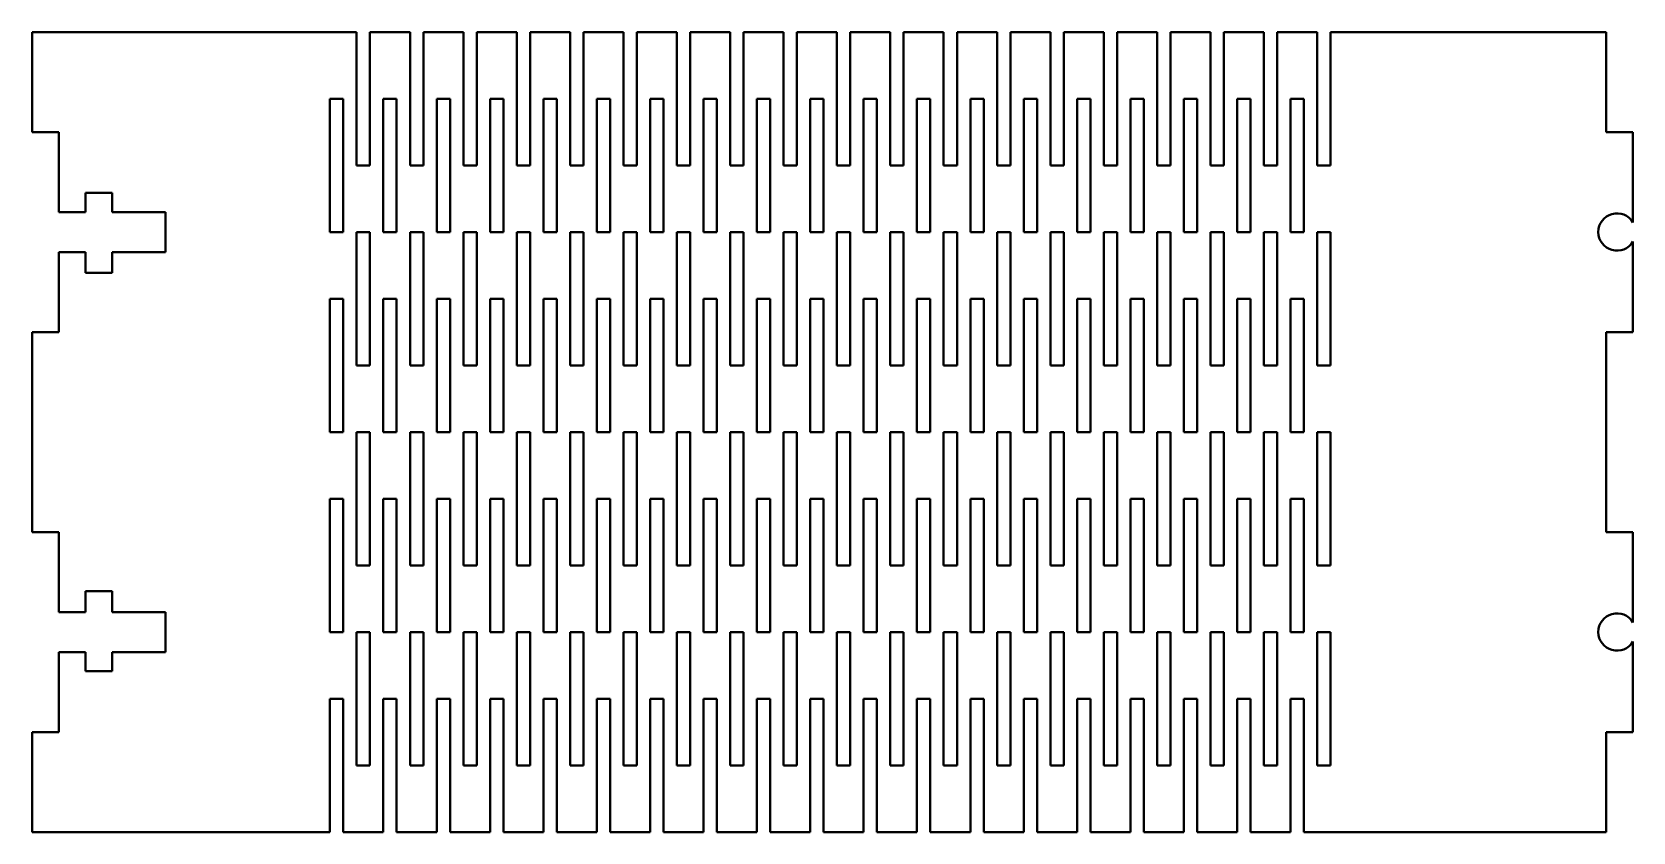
# Model space of a CAD drawing. Header units: inches. Extents: x -2.94 to 3.06, y -3 to 0.
import ezdxf

# ---------------------------------------------------------------- set-up
doc = ezdxf.new("R2010")
doc.units = ezdxf.units.IN
doc.header["$MEASUREMENT"] = 0
doc.layers.add('Visible', color=7, linetype='Continuous', lineweight=40)

msp = doc.modelspace()

# ---------------------------------------------------------------- linework, layer by layer
at = {"layer": 'Visible'}
for p, q in [((-2.9416, 0, 0.117), (-1.725, 0, 0.117)), ((-2.9416, 0, 0.117), (-2.9416, -0.375, 0.117)), ((-1.725, 0, 0.117), (-1.725, -0.5, 0.117)), ((-1.675, 0, 0.117), (-1.525, 0, 0.117)), ((-1.675, 0, 0.117), (-1.675, -0.5, 0.117)), ((-1.525, 0, 0.117), (-1.525, -0.5, 0.117)), ((-1.475, 0, 0.117), (-1.325, 0, 0.117)), ((-1.475, 0, 0.117), (-1.475, -0.5, 0.117)), ((-1.325, 0, 0.117), (-1.325, -0.5, 0.117)), ((-1.275, 0, 0.117), (-1.125, 0, 0.117)), ((-1.275, 0, 0.117), (-1.275, -0.5, 0.117)), ((-1.125, 0, 0.117), (-1.125, -0.5, 0.117)), ((-1.075, 0, 0.117), (-0.925, 0, 0.117)), ((-1.075, 0, 0.117), (-1.075, -0.5, 0.117)), ((-0.925, 0, 0.117), (-0.925, -0.5, 0.117)), ((-0.875, 0, 0.117), (-0.725, 0, 0.117)), ((-0.875, 0, 0.117), (-0.875, -0.5, 0.117)), ((-0.725, 0, 0.117), (-0.725, -0.5, 0.117)), ((-0.675, 0, 0.117), (-0.525, 0, 0.117)), ((-0.675, 0, 0.117), (-0.675, -0.5, 0.117)), ((-0.525, 0, 0.117), (-0.525, -0.5, 0.117)), ((-0.475, 0, 0.117), (-0.325, 0, 0.117)), ((-0.475, 0, 0.117), (-0.475, -0.5, 0.117)), ((-0.325, 0, 0.117), (-0.325, -0.5, 0.117)), ((-0.275, 0, 0.117), (-0.125, 0, 0.117)), ((-0.275, 0, 0.117), (-0.275, -0.5, 0.117)), ((-0.125, 0, 0.117), (-0.125, -0.5, 0.117)), ((-0.075, 0, 0.117), (0.075, 0, 0.117)), ((-0.075, 0, 0.117), (-0.075, -0.5, 0.117)), ((0.075, 0, 0.117), (0.075, -0.5, 0.117)), ((0.125, 0, 0.117), (0.275, 0, 0.117)), ((0.125, 0, 0.117), (0.125, -0.5, 0.117)), ((0.275, 0, 0.117), (0.275, -0.5, 0.117)), ((0.325, 0, 0.117), (0.475, 0, 0.117)), ((0.325, 0, 0.117), (0.325, -0.5, 0.117)), ((0.475, 0, 0.117), (0.475, -0.5, 0.117)), ((0.525, 0, 0.117), (0.675, 0, 0.117)), ((0.525, 0, 0.117), (0.525, -0.5, 0.117)), ((0.675, 0, 0.117), (0.675, -0.5, 0.117)), ((0.725, 0, 0.117), (0.875, 0, 0.117)), ((0.725, 0, 0.117), (0.725, -0.5, 0.117)), ((0.875, 0, 0.117), (0.875, -0.5, 0.117)), ((0.925, 0, 0.117), (1.075, 0, 0.117)), ((0.925, 0, 0.117), (0.925, -0.5, 0.117)), ((1.075, 0, 0.117), (1.075, -0.5, 0.117)), ((1.125, 0, 0.117), (1.275, 0, 0.117)), ((1.125, 0, 0.117), (1.125, -0.5, 0.117)), ((1.275, 0, 0.117), (1.275, -0.5, 0.117)), ((1.325, 0, 0.117), (1.475, 0, 0.117)), ((1.325, 0, 0.117), (1.325, -0.5, 0.117)), ((1.475, 0, 0.117), (1.475, -0.5, 0.117)), ((1.525, 0, 0.117), (1.675, 0, 0.117)), ((1.525, 0, 0.117), (1.525, -0.5, 0.117)), ((1.675, 0, 0.117), (1.675, -0.5, 0.117)), ((1.725, 0, 0.117), (1.875, 0, 0.117)), ((1.725, 0, 0.117), (1.725, -0.5, 0.117)), ((1.875, 0, 0.117), (1.875, -0.5, 0.117)), ((1.925, 0, 0.117), (2.9584, 0, 0.117)), ((1.925, 0, 0.117), (1.925, -0.5, 0.117)), ((2.9584, 0, 0.117), (2.9584, -0.375, 0.117)), ((-1.825, -0.75, 0.117), (-1.825, -0.25, 0.117)), ((-1.825, -0.25, 0.117), (-1.775, -0.25, 0.117)), ((-1.775, -0.75, 0.117), (-1.775, -0.25, 0.117)), ((-1.625, -0.75, 0.117), (-1.625, -0.25, 0.117)), ((-1.625, -0.25, 0.117), (-1.575, -0.25, 0.117)), ((-1.575, -0.75, 0.117), (-1.575, -0.25, 0.117)), ((-1.425, -0.75, 0.117), (-1.425, -0.25, 0.117)), ((-1.425, -0.25, 0.117), (-1.375, -0.25, 0.117)), ((-1.375, -0.75, 0.117), (-1.375, -0.25, 0.117)), ((-1.225, -0.75, 0.117), (-1.225, -0.25, 0.117)), ((-1.225, -0.25, 0.117), (-1.175, -0.25, 0.117)), ((-1.175, -0.75, 0.117), (-1.175, -0.25, 0.117)), ((-1.025, -0.75, 0.117), (-1.025, -0.25, 0.117)), ((-1.025, -0.25, 0.117), (-0.975, -0.25, 0.117)), ((-0.975, -0.75, 0.117), (-0.975, -0.25, 0.117)), ((-0.825, -0.75, 0.117), (-0.825, -0.25, 0.117)), ((-0.825, -0.25, 0.117), (-0.775, -0.25, 0.117)), ((-0.775, -0.75, 0.117), (-0.775, -0.25, 0.117)), ((-0.625, -0.75, 0.117), (-0.625, -0.25, 0.117)), ((-0.625, -0.25, 0.117), (-0.575, -0.25, 0.117)), ((-0.575, -0.75, 0.117), (-0.575, -0.25, 0.117)), ((-0.425, -0.75, 0.117), (-0.425, -0.25, 0.117)), ((-0.425, -0.25, 0.117), (-0.375, -0.25, 0.117)), ((-0.375, -0.75, 0.117), (-0.375, -0.25, 0.117)), ((-0.225, -0.75, 0.117), (-0.225, -0.25, 0.117)), ((-0.225, -0.25, 0.117), (-0.175, -0.25, 0.117)), ((-0.175, -0.75, 0.117), (-0.175, -0.25, 0.117)), ((-0.025, -0.75, 0.117), (-0.025, -0.25, 0.117)), ((-0.025, -0.25, 0.117), (0.025, -0.25, 0.117)), ((0.025, -0.75, 0.117), (0.025, -0.25, 0.117)), ((0.175, -0.75, 0.117), (0.175, -0.25, 0.117)), ((0.175, -0.25, 0.117), (0.225, -0.25, 0.117)), ((0.225, -0.75, 0.117), (0.225, -0.25, 0.117)), ((0.375, -0.75, 0.117), (0.375, -0.25, 0.117)), ((0.375, -0.25, 0.117), (0.425, -0.25, 0.117)), ((0.425, -0.75, 0.117), (0.425, -0.25, 0.117)), ((0.575, -0.75, 0.117), (0.575, -0.25, 0.117)), ((0.575, -0.25, 0.117), (0.625, -0.25, 0.117)), ((0.625, -0.75, 0.117), (0.625, -0.25, 0.117)), ((0.775, -0.75, 0.117), (0.775, -0.25, 0.117)), ((0.775, -0.25, 0.117), (0.825, -0.25, 0.117)), ((0.825, -0.75, 0.117), (0.825, -0.25, 0.117)), ((0.975, -0.75, 0.117), (0.975, -0.25, 0.117)), ((0.975, -0.25, 0.117), (1.025, -0.25, 0.117)), ((1.025, -0.75, 0.117), (1.025, -0.25, 0.117)), ((1.175, -0.75, 0.117), (1.175, -0.25, 0.117)), ((1.175, -0.25, 0.117), (1.225, -0.25, 0.117)), ((1.225, -0.75, 0.117), (1.225, -0.25, 0.117)), ((1.375, -0.75, 0.117), (1.375, -0.25, 0.117)), ((1.375, -0.25, 0.117), (1.425, -0.25, 0.117)), ((1.425, -0.75, 0.117), (1.425, -0.25, 0.117)), ((1.575, -0.75, 0.117), (1.575, -0.25, 0.117)), ((1.575, -0.25, 0.117), (1.625, -0.25, 0.117)), ((1.625, -0.75, 0.117), (1.625, -0.25, 0.117)), ((1.775, -0.75, 0.117), (1.775, -0.25, 0.117)), ((1.775, -0.25, 0.117), (1.825, -0.25, 0.117)), ((1.825, -0.75, 0.117), (1.825, -0.25, 0.117)), ((-2.9416, -0.375, 0.117), (-2.8416, -0.375, 0.117)), ((-2.8416, -0.375, 0.117), (-2.8416, -0.675, 0.117)), ((2.9584, -0.375, 0.117), (3.0584, -0.375, 0.117)), ((3.0584, -0.375, 0.117), (3.0584, -0.7139, 0.117)), ((-1.725, -0.5, 0.117), (-1.675, -0.5, 0.117)), ((-1.525, -0.5, 0.117), (-1.475, -0.5, 0.117)), ((-1.325, -0.5, 0.117), (-1.275, -0.5, 0.117)), ((-1.125, -0.5, 0.117), (-1.075, -0.5, 0.117)), ((-0.925, -0.5, 0.117), (-0.875, -0.5, 0.117)), ((-0.725, -0.5, 0.117), (-0.675, -0.5, 0.117)), ((-0.525, -0.5, 0.117), (-0.475, -0.5, 0.117)), ((-0.325, -0.5, 0.117), (-0.275, -0.5, 0.117)), ((-0.125, -0.5, 0.117), (-0.075, -0.5, 0.117)), ((0.075, -0.5, 0.117), (0.125, -0.5, 0.117)), ((0.275, -0.5, 0.117), (0.325, -0.5, 0.117)), ((0.475, -0.5, 0.117), (0.525, -0.5, 0.117)), ((0.675, -0.5, 0.117), (0.725, -0.5, 0.117)), ((0.875, -0.5, 0.117), (0.925, -0.5, 0.117)), ((1.075, -0.5, 0.117), (1.125, -0.5, 0.117)), ((1.275, -0.5, 0.117), (1.325, -0.5, 0.117)), ((1.475, -0.5, 0.117), (1.525, -0.5, 0.117)), ((1.675, -0.5, 0.117), (1.725, -0.5, 0.117)), ((1.875, -0.5, 0.117), (1.925, -0.5, 0.117)), ((-2.7416, -0.6037, 0.117), (-2.7416, -0.675, 0.117)), ((-2.7416, -0.6037, 0.117), (-2.6416, -0.6037, 0.117)), ((-2.6416, -0.6037, 0.117), (-2.6416, -0.675, 0.117)), ((-2.8416, -0.675, 0.117), (-2.7416, -0.675, 0.117)), ((-2.6416, -0.675, 0.117), (-2.4416, -0.675, 0.117)), ((-2.4416, -0.675, 0.117), (-2.4416, -0.825, 0.117)), ((-1.825, -0.75, 0.117), (-1.775, -0.75, 0.117)), ((-1.725, -0.75, 0.117), (-1.725, -1.25, 0.117)), ((-1.725, -0.75, 0.117), (-1.675, -0.75, 0.117)), ((-1.675, -0.75, 0.117), (-1.675, -1.25, 0.117)), ((-1.625, -0.75, 0.117), (-1.575, -0.75, 0.117)), ((-1.525, -0.75, 0.117), (-1.525, -1.25, 0.117)), ((-1.525, -0.75, 0.117), (-1.475, -0.75, 0.117)), ((-1.475, -0.75, 0.117), (-1.475, -1.25, 0.117)), ((-1.425, -0.75, 0.117), (-1.375, -0.75, 0.117)), ((-1.325, -0.75, 0.117), (-1.325, -1.25, 0.117)), ((-1.325, -0.75, 0.117), (-1.275, -0.75, 0.117)), ((-1.275, -0.75, 0.117), (-1.275, -1.25, 0.117)), ((-1.225, -0.75, 0.117), (-1.175, -0.75, 0.117)), ((-1.125, -0.75, 0.117), (-1.125, -1.25, 0.117)), ((-1.125, -0.75, 0.117), (-1.075, -0.75, 0.117)), ((-1.075, -0.75, 0.117), (-1.075, -1.25, 0.117)), ((-1.025, -0.75, 0.117), (-0.975, -0.75, 0.117)), ((-0.925, -0.75, 0.117), (-0.925, -1.25, 0.117)), ((-0.925, -0.75, 0.117), (-0.875, -0.75, 0.117)), ((-0.875, -0.75, 0.117), (-0.875, -1.25, 0.117)), ((-0.825, -0.75, 0.117), (-0.775, -0.75, 0.117)), ((-0.725, -0.75, 0.117), (-0.725, -1.25, 0.117)), ((-0.725, -0.75, 0.117), (-0.675, -0.75, 0.117)), ((-0.675, -0.75, 0.117), (-0.675, -1.25, 0.117)), ((-0.625, -0.75, 0.117), (-0.575, -0.75, 0.117)), ((-0.525, -0.75, 0.117), (-0.525, -1.25, 0.117)), ((-0.525, -0.75, 0.117), (-0.475, -0.75, 0.117)), ((-0.475, -0.75, 0.117), (-0.475, -1.25, 0.117)), ((-0.425, -0.75, 0.117), (-0.375, -0.75, 0.117)), ((-0.325, -0.75, 0.117), (-0.325, -1.25, 0.117)), ((-0.325, -0.75, 0.117), (-0.275, -0.75, 0.117)), ((-0.275, -0.75, 0.117), (-0.275, -1.25, 0.117)), ((-0.225, -0.75, 0.117), (-0.175, -0.75, 0.117)), ((-0.125, -0.75, 0.117), (-0.125, -1.25, 0.117)), ((-0.125, -0.75, 0.117), (-0.075, -0.75, 0.117)), ((-0.075, -0.75, 0.117), (-0.075, -1.25, 0.117)), ((-0.025, -0.75, 0.117), (0.025, -0.75, 0.117)), ((0.075, -0.75, 0.117), (0.125, -0.75, 0.117)), ((0.075, -0.75, 0.117), (0.075, -1.25, 0.117)), ((0.125, -0.75, 0.117), (0.125, -1.25, 0.117)), ((0.175, -0.75, 0.117), (0.225, -0.75, 0.117)), ((0.275, -0.75, 0.117), (0.275, -1.25, 0.117)), ((0.275, -0.75, 0.117), (0.325, -0.75, 0.117)), ((0.325, -0.75, 0.117), (0.325, -1.25, 0.117)), ((0.375, -0.75, 0.117), (0.425, -0.75, 0.117)), ((0.475, -0.75, 0.117), (0.475, -1.25, 0.117)), ((0.475, -0.75, 0.117), (0.525, -0.75, 0.117)), ((0.525, -0.75, 0.117), (0.525, -1.25, 0.117)), ((0.575, -0.75, 0.117), (0.625, -0.75, 0.117)), ((0.675, -0.75, 0.117), (0.675, -1.25, 0.117)), ((0.675, -0.75, 0.117), (0.725, -0.75, 0.117)), ((0.725, -0.75, 0.117), (0.725, -1.25, 0.117)), ((0.775, -0.75, 0.117), (0.825, -0.75, 0.117)), ((0.875, -0.75, 0.117), (0.875, -1.25, 0.117)), ((0.875, -0.75, 0.117), (0.925, -0.75, 0.117)), ((0.925, -0.75, 0.117), (0.925, -1.25, 0.117)), ((0.975, -0.75, 0.117), (1.025, -0.75, 0.117)), ((1.075, -0.75, 0.117), (1.075, -1.25, 0.117)), ((1.075, -0.75, 0.117), (1.125, -0.75, 0.117)), ((1.125, -0.75, 0.117), (1.125, -1.25, 0.117)), ((1.175, -0.75, 0.117), (1.225, -0.75, 0.117)), ((1.275, -0.75, 0.117), (1.275, -1.25, 0.117)), ((1.275, -0.75, 0.117), (1.325, -0.75, 0.117)), ((1.325, -0.75, 0.117), (1.325, -1.25, 0.117)), ((1.375, -0.75, 0.117), (1.425, -0.75, 0.117)), ((1.475, -0.75, 0.117), (1.475, -1.25, 0.117)), ((1.475, -0.75, 0.117), (1.525, -0.75, 0.117)), ((1.525, -0.75, 0.117), (1.525, -1.25, 0.117)), ((1.575, -0.75, 0.117), (1.625, -0.75, 0.117)), ((1.675, -0.75, 0.117), (1.675, -1.25, 0.117)), ((1.675, -0.75, 0.117), (1.725, -0.75, 0.117)), ((1.725, -0.75, 0.117), (1.725, -1.25, 0.117)), ((1.775, -0.75, 0.117), (1.825, -0.75, 0.117)), ((1.875, -0.75, 0.117), (1.875, -1.25, 0.117)), ((1.875, -0.75, 0.117), (1.925, -0.75, 0.117)), ((1.925, -0.75, 0.117), (1.925, -1.25, 0.117)), ((-2.8416, -0.825, 0.117), (-2.7416, -0.825, 0.117)), ((-2.8416, -0.825, 0.117), (-2.8416, -1.125, 0.117)), ((-2.7416, -0.825, 0.117), (-2.7416, -0.9037, 0.117)), ((-2.6416, -0.825, 0.117), (-2.4416, -0.825, 0.117)), ((-2.6416, -0.825, 0.117), (-2.6416, -0.9037, 0.117)), ((3.0584, -0.7861, 0.117), (3.0584, -1.125, 0.117)), ((-2.7416, -0.9037, 0.117), (-2.6416, -0.9037, 0.117)), ((-1.825, -1.5, 0.117), (-1.825, -1, 0.117)), ((-1.825, -1, 0.117), (-1.775, -1, 0.117)), ((-1.775, -1.5, 0.117), (-1.775, -1, 0.117)), ((-1.625, -1.5, 0.117), (-1.625, -1, 0.117)), ((-1.625, -1, 0.117), (-1.575, -1, 0.117)), ((-1.575, -1.5, 0.117), (-1.575, -1, 0.117)), ((-1.425, -1.5, 0.117), (-1.425, -1, 0.117)), ((-1.425, -1, 0.117), (-1.375, -1, 0.117)), ((-1.375, -1.5, 0.117), (-1.375, -1, 0.117)), ((-1.225, -1.5, 0.117), (-1.225, -1, 0.117)), ((-1.225, -1, 0.117), (-1.175, -1, 0.117)), ((-1.175, -1.5, 0.117), (-1.175, -1, 0.117)), ((-1.025, -1.5, 0.117), (-1.025, -1, 0.117)), ((-1.025, -1, 0.117), (-0.975, -1, 0.117)), ((-0.975, -1.5, 0.117), (-0.975, -1, 0.117)), ((-0.825, -1.5, 0.117), (-0.825, -1, 0.117)), ((-0.825, -1, 0.117), (-0.775, -1, 0.117)), ((-0.775, -1.5, 0.117), (-0.775, -1, 0.117)), ((-0.625, -1.5, 0.117), (-0.625, -1, 0.117)), ((-0.625, -1, 0.117), (-0.575, -1, 0.117)), ((-0.575, -1.5, 0.117), (-0.575, -1, 0.117)), ((-0.425, -1.5, 0.117), (-0.425, -1, 0.117)), ((-0.425, -1, 0.117), (-0.375, -1, 0.117)), ((-0.375, -1.5, 0.117), (-0.375, -1, 0.117)), ((-0.225, -1.5, 0.117), (-0.225, -1, 0.117)), ((-0.225, -1, 0.117), (-0.175, -1, 0.117)), ((-0.175, -1.5, 0.117), (-0.175, -1, 0.117)), ((-0.025, -1.5, 0.117), (-0.025, -1, 0.117)), ((-0.025, -1, 0.117), (0.025, -1, 0.117)), ((0.025, -1.5, 0.117), (0.025, -1, 0.117)), ((0.175, -1.5, 0.117), (0.175, -1, 0.117)), ((0.175, -1, 0.117), (0.225, -1, 0.117)), ((0.225, -1.5, 0.117), (0.225, -1, 0.117)), ((0.375, -1.5, 0.117), (0.375, -1, 0.117)), ((0.375, -1, 0.117), (0.425, -1, 0.117)), ((0.425, -1.5, 0.117), (0.425, -1, 0.117)), ((0.575, -1.5, 0.117), (0.575, -1, 0.117)), ((0.575, -1, 0.117), (0.625, -1, 0.117)), ((0.625, -1.5, 0.117), (0.625, -1, 0.117)), ((0.775, -1.5, 0.117), (0.775, -1, 0.117)), ((0.775, -1, 0.117), (0.825, -1, 0.117)), ((0.825, -1.5, 0.117), (0.825, -1, 0.117)), ((0.975, -1.5, 0.117), (0.975, -1, 0.117)), ((0.975, -1, 0.117), (1.025, -1, 0.117)), ((1.025, -1.5, 0.117), (1.025, -1, 0.117)), ((1.175, -1.5, 0.117), (1.175, -1, 0.117)), ((1.175, -1, 0.117), (1.225, -1, 0.117)), ((1.225, -1.5, 0.117), (1.225, -1, 0.117)), ((1.375, -1.5, 0.117), (1.375, -1, 0.117)), ((1.375, -1, 0.117), (1.425, -1, 0.117)), ((1.425, -1.5, 0.117), (1.425, -1, 0.117)), ((1.575, -1.5, 0.117), (1.575, -1, 0.117)), ((1.575, -1, 0.117), (1.625, -1, 0.117)), ((1.625, -1.5, 0.117), (1.625, -1, 0.117)), ((1.775, -1.5, 0.117), (1.775, -1, 0.117)), ((1.775, -1, 0.117), (1.825, -1, 0.117)), ((1.825, -1.5, 0.117), (1.825, -1, 0.117)), ((-2.9416, -1.125, 0.117), (-2.8416, -1.125, 0.117)), ((-2.9416, -1.125, 0.117), (-2.9416, -1.875, 0.117)), ((2.9584, -1.125, 0.117), (2.9584, -1.875, 0.117)), ((2.9584, -1.125, 0.117), (3.0584, -1.125, 0.117)), ((-1.725, -1.25, 0.117), (-1.675, -1.25, 0.117)), ((-1.525, -1.25, 0.117), (-1.475, -1.25, 0.117)), ((-1.325, -1.25, 0.117), (-1.275, -1.25, 0.117)), ((-1.125, -1.25, 0.117), (-1.075, -1.25, 0.117)), ((-0.925, -1.25, 0.117), (-0.875, -1.25, 0.117)), ((-0.725, -1.25, 0.117), (-0.675, -1.25, 0.117)), ((-0.525, -1.25, 0.117), (-0.475, -1.25, 0.117)), ((-0.325, -1.25, 0.117), (-0.275, -1.25, 0.117)), ((-0.125, -1.25, 0.117), (-0.075, -1.25, 0.117)), ((0.075, -1.25, 0.117), (0.125, -1.25, 0.117)), ((0.275, -1.25, 0.117), (0.325, -1.25, 0.117)), ((0.475, -1.25, 0.117), (0.525, -1.25, 0.117)), ((0.675, -1.25, 0.117), (0.725, -1.25, 0.117)), ((0.875, -1.25, 0.117), (0.925, -1.25, 0.117)), ((1.075, -1.25, 0.117), (1.125, -1.25, 0.117)), ((1.275, -1.25, 0.117), (1.325, -1.25, 0.117)), ((1.475, -1.25, 0.117), (1.525, -1.25, 0.117)), ((1.675, -1.25, 0.117), (1.725, -1.25, 0.117)), ((1.875, -1.25, 0.117), (1.925, -1.25, 0.117)), ((-1.825, -1.5, 0.117), (-1.775, -1.5, 0.117)), ((-1.725, -1.5, 0.117), (-1.725, -2, 0.117)), ((-1.725, -1.5, 0.117), (-1.675, -1.5, 0.117)), ((-1.675, -1.5, 0.117), (-1.675, -2, 0.117)), ((-1.625, -1.5, 0.117), (-1.575, -1.5, 0.117)), ((-1.525, -1.5, 0.117), (-1.525, -2, 0.117)), ((-1.525, -1.5, 0.117), (-1.475, -1.5, 0.117)), ((-1.475, -1.5, 0.117), (-1.475, -2, 0.117)), ((-1.425, -1.5, 0.117), (-1.375, -1.5, 0.117)), ((-1.325, -1.5, 0.117), (-1.325, -2, 0.117)), ((-1.325, -1.5, 0.117), (-1.275, -1.5, 0.117)), ((-1.275, -1.5, 0.117), (-1.275, -2, 0.117)), ((-1.225, -1.5, 0.117), (-1.175, -1.5, 0.117)), ((-1.125, -1.5, 0.117), (-1.125, -2, 0.117)), ((-1.125, -1.5, 0.117), (-1.075, -1.5, 0.117)), ((-1.075, -1.5, 0.117), (-1.075, -2, 0.117)), ((-1.025, -1.5, 0.117), (-0.975, -1.5, 0.117)), ((-0.925, -1.5, 0.117), (-0.925, -2, 0.117)), ((-0.925, -1.5, 0.117), (-0.875, -1.5, 0.117)), ((-0.875, -1.5, 0.117), (-0.875, -2, 0.117)), ((-0.825, -1.5, 0.117), (-0.775, -1.5, 0.117)), ((-0.725, -1.5, 0.117), (-0.725, -2, 0.117)), ((-0.725, -1.5, 0.117), (-0.675, -1.5, 0.117)), ((-0.675, -1.5, 0.117), (-0.675, -2, 0.117)), ((-0.625, -1.5, 0.117), (-0.575, -1.5, 0.117)), ((-0.525, -1.5, 0.117), (-0.525, -2, 0.117)), ((-0.525, -1.5, 0.117), (-0.475, -1.5, 0.117)), ((-0.475, -1.5, 0.117), (-0.475, -2, 0.117)), ((-0.425, -1.5, 0.117), (-0.375, -1.5, 0.117)), ((-0.325, -1.5, 0.117), (-0.325, -2, 0.117)), ((-0.325, -1.5, 0.117), (-0.275, -1.5, 0.117)), ((-0.275, -1.5, 0.117), (-0.275, -2, 0.117)), ((-0.225, -1.5, 0.117), (-0.175, -1.5, 0.117)), ((-0.125, -1.5, 0.117), (-0.125, -2, 0.117)), ((-0.125, -1.5, 0.117), (-0.075, -1.5, 0.117)), ((-0.075, -1.5, 0.117), (-0.075, -2, 0.117)), ((-0.025, -1.5, 0.117), (0.025, -1.5, 0.117)), ((0.075, -1.5, 0.117), (0.125, -1.5, 0.117)), ((0.075, -1.5, 0.117), (0.075, -2, 0.117)), ((0.125, -1.5, 0.117), (0.125, -2, 0.117)), ((0.175, -1.5, 0.117), (0.225, -1.5, 0.117)), ((0.275, -1.5, 0.117), (0.275, -2, 0.117)), ((0.275, -1.5, 0.117), (0.325, -1.5, 0.117)), ((0.325, -1.5, 0.117), (0.325, -2, 0.117)), ((0.375, -1.5, 0.117), (0.425, -1.5, 0.117)), ((0.475, -1.5, 0.117), (0.475, -2, 0.117)), ((0.475, -1.5, 0.117), (0.525, -1.5, 0.117)), ((0.525, -1.5, 0.117), (0.525, -2, 0.117)), ((0.575, -1.5, 0.117), (0.625, -1.5, 0.117)), ((0.675, -1.5, 0.117), (0.675, -2, 0.117)), ((0.675, -1.5, 0.117), (0.725, -1.5, 0.117)), ((0.725, -1.5, 0.117), (0.725, -2, 0.117)), ((0.775, -1.5, 0.117), (0.825, -1.5, 0.117)), ((0.875, -1.5, 0.117), (0.875, -2, 0.117)), ((0.875, -1.5, 0.117), (0.925, -1.5, 0.117)), ((0.925, -1.5, 0.117), (0.925, -2, 0.117)), ((0.975, -1.5, 0.117), (1.025, -1.5, 0.117)), ((1.075, -1.5, 0.117), (1.075, -2, 0.117)), ((1.075, -1.5, 0.117), (1.125, -1.5, 0.117)), ((1.125, -1.5, 0.117), (1.125, -2, 0.117)), ((1.175, -1.5, 0.117), (1.225, -1.5, 0.117)), ((1.275, -1.5, 0.117), (1.275, -2, 0.117)), ((1.275, -1.5, 0.117), (1.325, -1.5, 0.117)), ((1.325, -1.5, 0.117), (1.325, -2, 0.117)), ((1.375, -1.5, 0.117), (1.425, -1.5, 0.117)), ((1.475, -1.5, 0.117), (1.475, -2, 0.117)), ((1.475, -1.5, 0.117), (1.525, -1.5, 0.117)), ((1.525, -1.5, 0.117), (1.525, -2, 0.117)), ((1.575, -1.5, 0.117), (1.625, -1.5, 0.117)), ((1.675, -1.5, 0.117), (1.675, -2, 0.117)), ((1.675, -1.5, 0.117), (1.725, -1.5, 0.117)), ((1.725, -1.5, 0.117), (1.725, -2, 0.117)), ((1.775, -1.5, 0.117), (1.825, -1.5, 0.117)), ((1.875, -1.5, 0.117), (1.875, -2, 0.117)), ((1.875, -1.5, 0.117), (1.925, -1.5, 0.117)), ((1.925, -1.5, 0.117), (1.925, -2, 0.117)), ((-1.825, -2.25, 0.117), (-1.825, -1.75, 0.117)), ((-1.825, -1.75, 0.117), (-1.775, -1.75, 0.117)), ((-1.775, -2.25, 0.117), (-1.775, -1.75, 0.117)), ((-1.625, -2.25, 0.117), (-1.625, -1.75, 0.117)), ((-1.625, -1.75, 0.117), (-1.575, -1.75, 0.117)), ((-1.575, -2.25, 0.117), (-1.575, -1.75, 0.117)), ((-1.425, -2.25, 0.117), (-1.425, -1.75, 0.117)), ((-1.425, -1.75, 0.117), (-1.375, -1.75, 0.117)), ((-1.375, -2.25, 0.117), (-1.375, -1.75, 0.117)), ((-1.225, -2.25, 0.117), (-1.225, -1.75, 0.117)), ((-1.225, -1.75, 0.117), (-1.175, -1.75, 0.117)), ((-1.175, -2.25, 0.117), (-1.175, -1.75, 0.117)), ((-1.025, -2.25, 0.117), (-1.025, -1.75, 0.117)), ((-1.025, -1.75, 0.117), (-0.975, -1.75, 0.117)), ((-0.975, -2.25, 0.117), (-0.975, -1.75, 0.117)), ((-0.825, -2.25, 0.117), (-0.825, -1.75, 0.117)), ((-0.825, -1.75, 0.117), (-0.775, -1.75, 0.117)), ((-0.775, -2.25, 0.117), (-0.775, -1.75, 0.117)), ((-0.625, -2.25, 0.117), (-0.625, -1.75, 0.117)), ((-0.625, -1.75, 0.117), (-0.575, -1.75, 0.117)), ((-0.575, -2.25, 0.117), (-0.575, -1.75, 0.117)), ((-0.425, -2.25, 0.117), (-0.425, -1.75, 0.117)), ((-0.425, -1.75, 0.117), (-0.375, -1.75, 0.117)), ((-0.375, -2.25, 0.117), (-0.375, -1.75, 0.117)), ((-0.225, -2.25, 0.117), (-0.225, -1.75, 0.117)), ((-0.225, -1.75, 0.117), (-0.175, -1.75, 0.117)), ((-0.175, -2.25, 0.117), (-0.175, -1.75, 0.117)), ((-0.025, -2.25, 0.117), (-0.025, -1.75, 0.117)), ((-0.025, -1.75, 0.117), (0.025, -1.75, 0.117)), ((0.025, -2.25, 0.117), (0.025, -1.75, 0.117)), ((0.175, -2.25, 0.117), (0.175, -1.75, 0.117)), ((0.175, -1.75, 0.117), (0.225, -1.75, 0.117)), ((0.225, -2.25, 0.117), (0.225, -1.75, 0.117)), ((0.375, -2.25, 0.117), (0.375, -1.75, 0.117)), ((0.375, -1.75, 0.117), (0.425, -1.75, 0.117)), ((0.425, -2.25, 0.117), (0.425, -1.75, 0.117)), ((0.575, -2.25, 0.117), (0.575, -1.75, 0.117)), ((0.575, -1.75, 0.117), (0.625, -1.75, 0.117)), ((0.625, -2.25, 0.117), (0.625, -1.75, 0.117)), ((0.775, -2.25, 0.117), (0.775, -1.75, 0.117)), ((0.775, -1.75, 0.117), (0.825, -1.75, 0.117)), ((0.825, -2.25, 0.117), (0.825, -1.75, 0.117)), ((0.975, -2.25, 0.117), (0.975, -1.75, 0.117)), ((0.975, -1.75, 0.117), (1.025, -1.75, 0.117)), ((1.025, -2.25, 0.117), (1.025, -1.75, 0.117)), ((1.175, -2.25, 0.117), (1.175, -1.75, 0.117)), ((1.175, -1.75, 0.117), (1.225, -1.75, 0.117)), ((1.225, -2.25, 0.117), (1.225, -1.75, 0.117)), ((1.375, -2.25, 0.117), (1.375, -1.75, 0.117)), ((1.375, -1.75, 0.117), (1.425, -1.75, 0.117)), ((1.425, -2.25, 0.117), (1.425, -1.75, 0.117)), ((1.575, -2.25, 0.117), (1.575, -1.75, 0.117)), ((1.575, -1.75, 0.117), (1.625, -1.75, 0.117)), ((1.625, -2.25, 0.117), (1.625, -1.75, 0.117)), ((1.775, -2.25, 0.117), (1.775, -1.75, 0.117)), ((1.775, -1.75, 0.117), (1.825, -1.75, 0.117)), ((1.825, -2.25, 0.117), (1.825, -1.75, 0.117)), ((-2.9416, -1.875, 0.117), (-2.8416, -1.875, 0.117)), ((-2.8416, -2.175, 0.117), (-2.8416, -1.875, 0.117)), ((2.9584, -1.875, 0.117), (3.0584, -1.875, 0.117)), ((3.0584, -1.875, 0.117), (3.0584, -2.2139, 0.117)), ((-1.725, -2, 0.117), (-1.675, -2, 0.117)), ((-1.525, -2, 0.117), (-1.475, -2, 0.117)), ((-1.325, -2, 0.117), (-1.275, -2, 0.117)), ((-1.125, -2, 0.117), (-1.075, -2, 0.117)), ((-0.925, -2, 0.117), (-0.875, -2, 0.117)), ((-0.725, -2, 0.117), (-0.675, -2, 0.117)), ((-0.525, -2, 0.117), (-0.475, -2, 0.117)), ((-0.325, -2, 0.117), (-0.275, -2, 0.117)), ((-0.125, -2, 0.117), (-0.075, -2, 0.117)), ((0.075, -2, 0.117), (0.125, -2, 0.117)), ((0.275, -2, 0.117), (0.325, -2, 0.117)), ((0.475, -2, 0.117), (0.525, -2, 0.117)), ((0.675, -2, 0.117), (0.725, -2, 0.117)), ((0.875, -2, 0.117), (0.925, -2, 0.117)), ((1.075, -2, 0.117), (1.125, -2, 0.117)), ((1.275, -2, 0.117), (1.325, -2, 0.117)), ((1.475, -2, 0.117), (1.525, -2, 0.117)), ((1.675, -2, 0.117), (1.725, -2, 0.117)), ((1.875, -2, 0.117), (1.925, -2, 0.117)), ((-2.7416, -2.175, 0.117), (-2.7416, -2.0963, 0.117)), ((-2.7416, -2.0963, 0.117), (-2.6416, -2.0963, 0.117)), ((-2.6416, -2.175, 0.117), (-2.6416, -2.0963, 0.117)), ((-2.8416, -2.175, 0.117), (-2.7416, -2.175, 0.117)), ((-2.6416, -2.175, 0.117), (-2.4416, -2.175, 0.117)), ((-2.4416, -2.325, 0.117), (-2.4416, -2.175, 0.117)), ((-1.825, -2.25, 0.117), (-1.775, -2.25, 0.117)), ((-1.725, -2.25, 0.117), (-1.725, -2.75, 0.117)), ((-1.725, -2.25, 0.117), (-1.675, -2.25, 0.117)), ((-1.675, -2.25, 0.117), (-1.675, -2.75, 0.117)), ((-1.625, -2.25, 0.117), (-1.575, -2.25, 0.117)), ((-1.525, -2.25, 0.117), (-1.525, -2.75, 0.117)), ((-1.525, -2.25, 0.117), (-1.475, -2.25, 0.117)), ((-1.475, -2.25, 0.117), (-1.475, -2.75, 0.117)), ((-1.425, -2.25, 0.117), (-1.375, -2.25, 0.117)), ((-1.325, -2.25, 0.117), (-1.325, -2.75, 0.117)), ((-1.325, -2.25, 0.117), (-1.275, -2.25, 0.117)), ((-1.275, -2.25, 0.117), (-1.275, -2.75, 0.117)), ((-1.225, -2.25, 0.117), (-1.175, -2.25, 0.117)), ((-1.125, -2.25, 0.117), (-1.125, -2.75, 0.117)), ((-1.125, -2.25, 0.117), (-1.075, -2.25, 0.117)), ((-1.075, -2.25, 0.117), (-1.075, -2.75, 0.117)), ((-1.025, -2.25, 0.117), (-0.975, -2.25, 0.117)), ((-0.925, -2.25, 0.117), (-0.925, -2.75, 0.117)), ((-0.925, -2.25, 0.117), (-0.875, -2.25, 0.117)), ((-0.875, -2.25, 0.117), (-0.875, -2.75, 0.117)), ((-0.825, -2.25, 0.117), (-0.775, -2.25, 0.117)), ((-0.725, -2.25, 0.117), (-0.725, -2.75, 0.117)), ((-0.725, -2.25, 0.117), (-0.675, -2.25, 0.117)), ((-0.675, -2.25, 0.117), (-0.675, -2.75, 0.117)), ((-0.625, -2.25, 0.117), (-0.575, -2.25, 0.117)), ((-0.525, -2.25, 0.117), (-0.525, -2.75, 0.117)), ((-0.525, -2.25, 0.117), (-0.475, -2.25, 0.117)), ((-0.475, -2.25, 0.117), (-0.475, -2.75, 0.117)), ((-0.425, -2.25, 0.117), (-0.375, -2.25, 0.117)), ((-0.325, -2.25, 0.117), (-0.325, -2.75, 0.117)), ((-0.325, -2.25, 0.117), (-0.275, -2.25, 0.117)), ((-0.275, -2.25, 0.117), (-0.275, -2.75, 0.117)), ((-0.225, -2.25, 0.117), (-0.175, -2.25, 0.117)), ((-0.125, -2.25, 0.117), (-0.125, -2.75, 0.117)), ((-0.125, -2.25, 0.117), (-0.075, -2.25, 0.117)), ((-0.075, -2.25, 0.117), (-0.075, -2.75, 0.117)), ((-0.025, -2.25, 0.117), (0.025, -2.25, 0.117)), ((0.075, -2.25, 0.117), (0.125, -2.25, 0.117)), ((0.075, -2.25, 0.117), (0.075, -2.75, 0.117)), ((0.125, -2.25, 0.117), (0.125, -2.75, 0.117)), ((0.175, -2.25, 0.117), (0.225, -2.25, 0.117)), ((0.275, -2.25, 0.117), (0.275, -2.75, 0.117)), ((0.275, -2.25, 0.117), (0.325, -2.25, 0.117)), ((0.325, -2.25, 0.117), (0.325, -2.75, 0.117)), ((0.375, -2.25, 0.117), (0.425, -2.25, 0.117)), ((0.475, -2.25, 0.117), (0.475, -2.75, 0.117)), ((0.475, -2.25, 0.117), (0.525, -2.25, 0.117)), ((0.525, -2.25, 0.117), (0.525, -2.75, 0.117)), ((0.575, -2.25, 0.117), (0.625, -2.25, 0.117)), ((0.675, -2.25, 0.117), (0.675, -2.75, 0.117)), ((0.675, -2.25, 0.117), (0.725, -2.25, 0.117)), ((0.725, -2.25, 0.117), (0.725, -2.75, 0.117)), ((0.775, -2.25, 0.117), (0.825, -2.25, 0.117)), ((0.875, -2.25, 0.117), (0.875, -2.75, 0.117)), ((0.875, -2.25, 0.117), (0.925, -2.25, 0.117)), ((0.925, -2.25, 0.117), (0.925, -2.75, 0.117)), ((0.975, -2.25, 0.117), (1.025, -2.25, 0.117)), ((1.075, -2.25, 0.117), (1.075, -2.75, 0.117)), ((1.075, -2.25, 0.117), (1.125, -2.25, 0.117)), ((1.125, -2.25, 0.117), (1.125, -2.75, 0.117)), ((1.175, -2.25, 0.117), (1.225, -2.25, 0.117)), ((1.275, -2.25, 0.117), (1.275, -2.75, 0.117)), ((1.275, -2.25, 0.117), (1.325, -2.25, 0.117)), ((1.325, -2.25, 0.117), (1.325, -2.75, 0.117)), ((1.375, -2.25, 0.117), (1.425, -2.25, 0.117)), ((1.475, -2.25, 0.117), (1.475, -2.75, 0.117)), ((1.475, -2.25, 0.117), (1.525, -2.25, 0.117)), ((1.525, -2.25, 0.117), (1.525, -2.75, 0.117)), ((1.575, -2.25, 0.117), (1.625, -2.25, 0.117)), ((1.675, -2.25, 0.117), (1.675, -2.75, 0.117)), ((1.675, -2.25, 0.117), (1.725, -2.25, 0.117)), ((1.725, -2.25, 0.117), (1.725, -2.75, 0.117)), ((1.775, -2.25, 0.117), (1.825, -2.25, 0.117)), ((1.875, -2.25, 0.117), (1.875, -2.75, 0.117)), ((1.875, -2.25, 0.117), (1.925, -2.25, 0.117)), ((1.925, -2.25, 0.117), (1.925, -2.75, 0.117)), ((-2.8416, -2.325, 0.117), (-2.7416, -2.325, 0.117)), ((-2.8416, -2.625, 0.117), (-2.8416, -2.325, 0.117)), ((-2.7416, -2.3963, 0.117), (-2.7416, -2.325, 0.117)), ((-2.6416, -2.325, 0.117), (-2.4416, -2.325, 0.117)), ((-2.6416, -2.3963, 0.117), (-2.6416, -2.325, 0.117)), ((3.0584, -2.2861, 0.117), (3.0584, -2.625, 0.117)), ((-2.7416, -2.3963, 0.117), (-2.6416, -2.3963, 0.117)), ((-1.825, -3, 0.117), (-1.825, -2.5, 0.117)), ((-1.825, -2.5, 0.117), (-1.775, -2.5, 0.117)), ((-1.775, -3, 0.117), (-1.775, -2.5, 0.117)), ((-1.625, -3, 0.117), (-1.625, -2.5, 0.117)), ((-1.625, -2.5, 0.117), (-1.575, -2.5, 0.117)), ((-1.575, -3, 0.117), (-1.575, -2.5, 0.117)), ((-1.425, -3, 0.117), (-1.425, -2.5, 0.117)), ((-1.425, -2.5, 0.117), (-1.375, -2.5, 0.117)), ((-1.375, -3, 0.117), (-1.375, -2.5, 0.117)), ((-1.225, -3, 0.117), (-1.225, -2.5, 0.117)), ((-1.225, -2.5, 0.117), (-1.175, -2.5, 0.117)), ((-1.175, -3, 0.117), (-1.175, -2.5, 0.117)), ((-1.025, -3, 0.117), (-1.025, -2.5, 0.117)), ((-1.025, -2.5, 0.117), (-0.975, -2.5, 0.117)), ((-0.975, -3, 0.117), (-0.975, -2.5, 0.117)), ((-0.825, -3, 0.117), (-0.825, -2.5, 0.117)), ((-0.825, -2.5, 0.117), (-0.775, -2.5, 0.117)), ((-0.775, -3, 0.117), (-0.775, -2.5, 0.117)), ((-0.625, -3, 0.117), (-0.625, -2.5, 0.117)), ((-0.625, -2.5, 0.117), (-0.575, -2.5, 0.117)), ((-0.575, -3, 0.117), (-0.575, -2.5, 0.117)), ((-0.425, -3, 0.117), (-0.425, -2.5, 0.117)), ((-0.425, -2.5, 0.117), (-0.375, -2.5, 0.117)), ((-0.375, -3, 0.117), (-0.375, -2.5, 0.117)), ((-0.225, -3, 0.117), (-0.225, -2.5, 0.117)), ((-0.225, -2.5, 0.117), (-0.175, -2.5, 0.117)), ((-0.175, -3, 0.117), (-0.175, -2.5, 0.117)), ((-0.025, -3, 0.117), (-0.025, -2.5, 0.117)), ((-0.025, -2.5, 0.117), (0.025, -2.5, 0.117)), ((0.025, -3, 0.117), (0.025, -2.5, 0.117)), ((0.175, -3, 0.117), (0.175, -2.5, 0.117)), ((0.175, -2.5, 0.117), (0.225, -2.5, 0.117)), ((0.225, -3, 0.117), (0.225, -2.5, 0.117)), ((0.375, -3, 0.117), (0.375, -2.5, 0.117)), ((0.375, -2.5, 0.117), (0.425, -2.5, 0.117)), ((0.425, -3, 0.117), (0.425, -2.5, 0.117)), ((0.575, -3, 0.117), (0.575, -2.5, 0.117)), ((0.575, -2.5, 0.117), (0.625, -2.5, 0.117)), ((0.625, -3, 0.117), (0.625, -2.5, 0.117)), ((0.775, -3, 0.117), (0.775, -2.5, 0.117)), ((0.775, -2.5, 0.117), (0.825, -2.5, 0.117)), ((0.825, -3, 0.117), (0.825, -2.5, 0.117)), ((0.975, -3, 0.117), (0.975, -2.5, 0.117)), ((0.975, -2.5, 0.117), (1.025, -2.5, 0.117)), ((1.025, -3, 0.117), (1.025, -2.5, 0.117)), ((1.175, -3, 0.117), (1.175, -2.5, 0.117)), ((1.175, -2.5, 0.117), (1.225, -2.5, 0.117)), ((1.225, -3, 0.117), (1.225, -2.5, 0.117)), ((1.375, -3, 0.117), (1.375, -2.5, 0.117)), ((1.375, -2.5, 0.117), (1.425, -2.5, 0.117)), ((1.425, -3, 0.117), (1.425, -2.5, 0.117)), ((1.575, -3, 0.117), (1.575, -2.5, 0.117)), ((1.575, -2.5, 0.117), (1.625, -2.5, 0.117)), ((1.625, -3, 0.117), (1.625, -2.5, 0.117)), ((1.775, -3, 0.117), (1.775, -2.5, 0.117)), ((1.775, -2.5, 0.117), (1.825, -2.5, 0.117)), ((1.825, -3, 0.117), (1.825, -2.5, 0.117)), ((-2.9416, -2.625, 0.117), (-2.8416, -2.625, 0.117)), ((-2.9416, -2.625, 0.117), (-2.9416, -3, 0.117)), ((2.9584, -2.625, 0.117), (2.9584, -3, 0.117)), ((3.0584, -2.625, 0.117), (2.9584, -2.625, 0.117)), ((-1.725, -2.75, 0.117), (-1.675, -2.75, 0.117)), ((-1.525, -2.75, 0.117), (-1.475, -2.75, 0.117)), ((-1.325, -2.75, 0.117), (-1.275, -2.75, 0.117)), ((-1.125, -2.75, 0.117), (-1.075, -2.75, 0.117)), ((-0.925, -2.75, 0.117), (-0.875, -2.75, 0.117)), ((-0.725, -2.75, 0.117), (-0.675, -2.75, 0.117)), ((-0.525, -2.75, 0.117), (-0.475, -2.75, 0.117)), ((-0.325, -2.75, 0.117), (-0.275, -2.75, 0.117)), ((-0.125, -2.75, 0.117), (-0.075, -2.75, 0.117)), ((0.075, -2.75, 0.117), (0.125, -2.75, 0.117)), ((0.275, -2.75, 0.117), (0.325, -2.75, 0.117)), ((0.475, -2.75, 0.117), (0.525, -2.75, 0.117)), ((0.675, -2.75, 0.117), (0.725, -2.75, 0.117)), ((0.875, -2.75, 0.117), (0.925, -2.75, 0.117)), ((1.075, -2.75, 0.117), (1.125, -2.75, 0.117)), ((1.275, -2.75, 0.117), (1.325, -2.75, 0.117)), ((1.475, -2.75, 0.117), (1.525, -2.75, 0.117)), ((1.675, -2.75, 0.117), (1.725, -2.75, 0.117)), ((1.875, -2.75, 0.117), (1.925, -2.75, 0.117)), ((-2.9416, -3, 0.117), (-1.825, -3, 0.117)), ((-1.775, -3, 0.117), (-1.625, -3, 0.117)), ((-1.575, -3, 0.117), (-1.425, -3, 0.117)), ((-1.375, -3, 0.117), (-1.225, -3, 0.117)), ((-1.175, -3, 0.117), (-1.025, -3, 0.117)), ((-0.975, -3, 0.117), (-0.825, -3, 0.117)), ((-0.775, -3, 0.117), (-0.625, -3, 0.117)), ((-0.575, -3, 0.117), (-0.425, -3, 0.117)), ((-0.375, -3, 0.117), (-0.225, -3, 0.117)), ((-0.175, -3, 0.117), (-0.025, -3, 0.117)), ((0.025, -3, 0.117), (0.175, -3, 0.117)), ((0.225, -3, 0.117), (0.375, -3, 0.117)), ((0.425, -3, 0.117), (0.575, -3, 0.117)), ((0.625, -3, 0.117), (0.775, -3, 0.117)), ((0.825, -3, 0.117), (0.975, -3, 0.117)), ((1.025, -3, 0.117), (1.175, -3, 0.117)), ((1.225, -3, 0.117), (1.375, -3, 0.117)), ((1.425, -3, 0.117), (1.575, -3, 0.117)), ((1.625, -3, 0.117), (1.775, -3, 0.117)), ((1.825, -3, 0.117), (2.9584, -3, 0.117))]:
    msp.add_line(p, q, dxfattribs=at)
at = {"layer": 'Visible', "extrusion": (0, 0, -1)}
msp.add_arc((-2.9984, -0.75, -0.117), 0.07, 211.00272, 148.99728, dxfattribs=at)
at = {"layer": 'Visible'}
msp.add_arc((2.9984, -2.25, 0.117), 0.07, 31.00272, 328.99728, dxfattribs=at)

doc.saveas('drawing.dxf')
